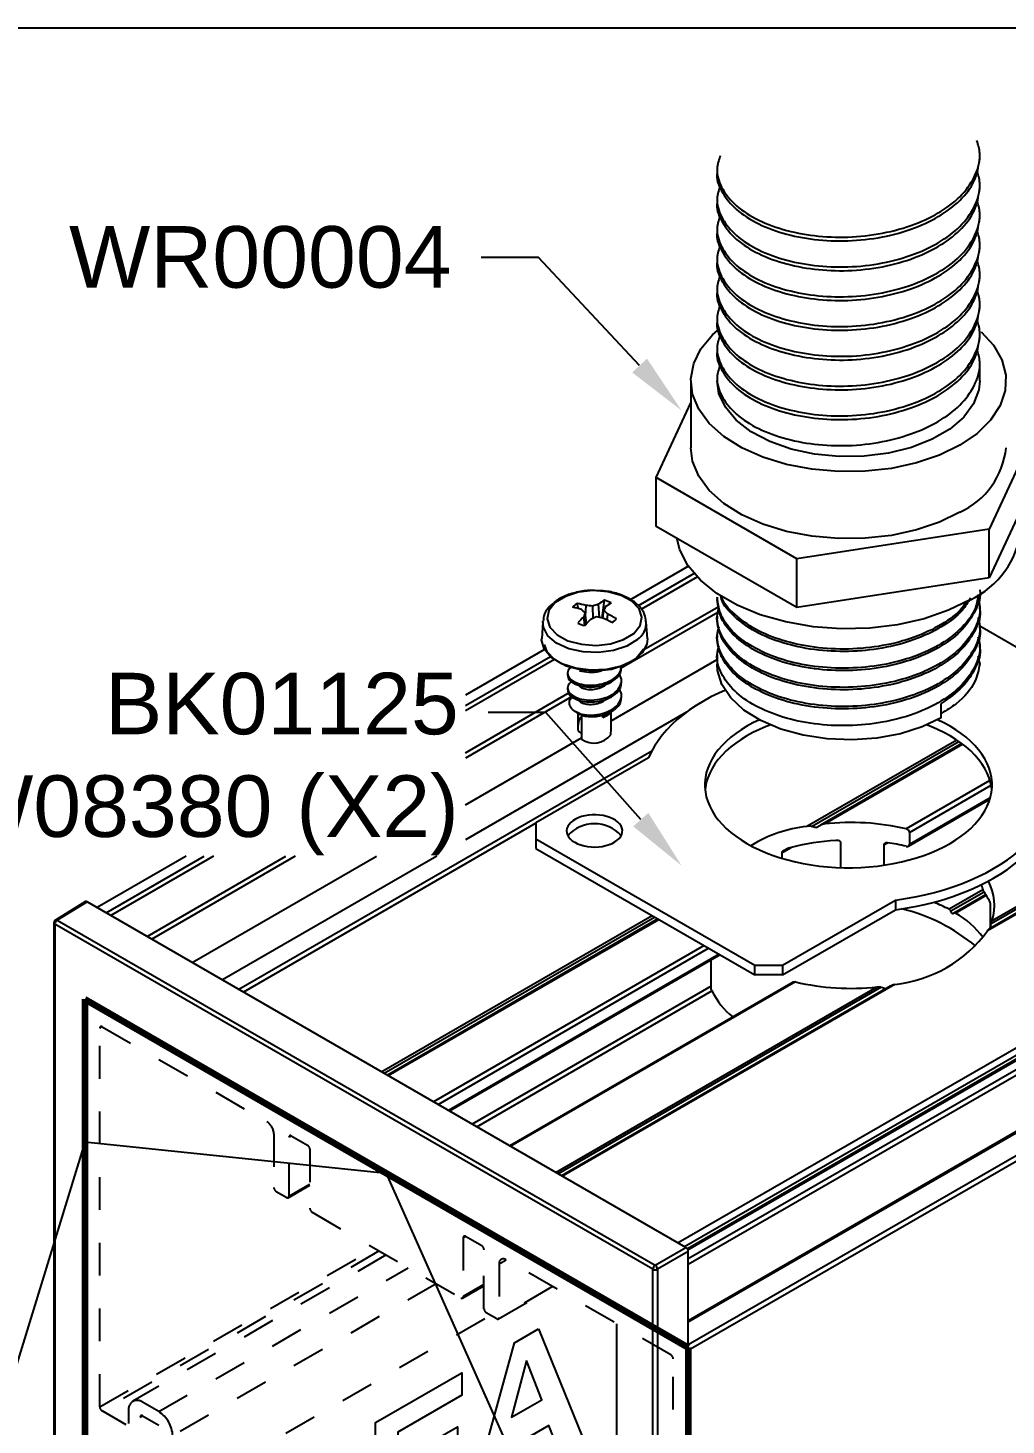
# Model space of a CAD drawing. Extents: x 0 to 13.2, y -7.3 to 0.
# Drawn here: x 2.887 to 5.866, y -4.256 to 0 of the extents above; entities that cross this region are included whole.
import ezdxf
from ezdxf import colors
from ezdxf.entities.mleader import LeaderData, LeaderLine
from ezdxf.math import Vec2, Vec3

# ---------------------------------------------------------------- set-up
doc = ezdxf.new("R2010")
doc.units = 0
doc.header["$LTSCALE"] = 0.5
doc.header["$MEASUREMENT"] = 0
doc.linetypes.add('HIDDEN', pattern=[0.375, 0.25, -0.125])
doc.linetypes.add('HIDDEN2', pattern=[0.1875, 0.125, -0.0625])
for name, color, linetype in [('End Cap', 92, 'CONTINUOUS'), ('FAB DWG', 221, 'CONTINUOUS'), ('Hardware', 242, 'CONTINUOUS'), ('Housing', 150, 'CONTINUOUS')]:
    doc.layers.add(name, color=color, linetype=linetype)
doc.layers.add('Text-Unprinted', color=131, linetype='CONTINUOUS', plot=False)
doc.styles.add('LSAD_Standard', font='arial.ttf')

msp = doc.modelspace()

# ---------------------------------------------------------------- linework, layer by layer
at = {"layer": 'End Cap', "transparency": 16777216}
for p, q in [((3.0619, -2.6616), (2.971, -2.7179)), ((3.067, -2.6621), (2.9761, -2.7183)), ((4.8913, -3.7153), (3.067, -2.6621)), ((2.9761, -2.7183), (4.7972, -3.7696)), ((2.9662, -2.7264), (2.9662, -5.8791)), ((4.7903, -3.7818), (2.9692, -2.7304)), ((2.9692, -2.7304), (2.9692, -5.8832)), ((4.7972, -3.7696), (4.8913, -3.7153)), ((4.8984, -3.7275), (4.8043, -3.7818)), ((4.8984, -6.8849), (4.8984, -3.7275)), ((4.7903, -6.9345), (4.7903, -3.7818)), ((4.8043, -3.7818), (4.8043, -6.9345))]:
    msp.add_line(p, q, dxfattribs=at)
at = {"layer": 'End Cap', "color": 1, "lineweight": 90, "transparency": 16777216}
for p, q in [((3.0599, -2.959), (3.0599, -5.7591)), ((3.0599, -2.959), (4.8984, -4.0204)), ((4.8984, -4.0204), (4.8984, -6.8204))]:
    msp.add_line(p, q, dxfattribs=at)
at = {"layer": 'End Cap', "transparency": 16777216}
for centre, radius, start, end in [((2.9762, -2.7264), 0.01, 121.7291, 180), ((2.9845, -2.7312), 0.0154, 123.2297, 177.3477), ((2.9732, -2.7222), 0.00487, 53.4892, 117.3259), ((2.971, -2.726), 0.0048, 184.1293, 247.1908), ((4.8057, -3.7825), 0.0154, 123.2297, 177.3477), ((4.7973, -3.7681), 0.0154, 242.6565, 296.7662), ((4.7885, -3.7828), 0.0159, 3.5222, 56.4778)]:
    msp.add_arc(centre, radius, start, end, dxfattribs=at)
for centre, ratio, start_param, end_param in [((3.067, -2.6703), 0.577206, 5.498021, 6.300635), ((4.8913, -3.7234), 0.577557, 3.927224, 5.497716)]:
    msp.add_ellipse(centre, major_axis=(-0.005, 0.00866), ratio=ratio, start_param=start_param, end_param=end_param, dxfattribs=at)
at = {"layer": 'Hardware', "linetype": 'Continuous', "transparency": 16777216}
for p, q in [((4.9861, -0.61), (4.9861, -0.6214)), ((5.7861, -0.6667), (5.7861, -0.6554)), ((4.9861, -0.7007), (4.9861, -0.7121)), ((5.7861, -0.7574), (5.7861, -0.7461)), ((4.9861, -0.7915), (4.9861, -0.8028)), ((5.7861, -0.8482), (5.7861, -0.8368)), ((4.9861, -0.8822), (4.9861, -0.8935)), ((5.7861, -0.9389), (5.7861, -0.9276)), ((4.9861, -0.9729), (4.9861, -0.9843)), ((5.7861, -1.0751), (5.7861, -1.0183)), ((4.9861, -1.0636), (4.9861, -1.0751)), ((4.9061, -1.0751), (4.9061, -1.2793)), ((4.8005, -1.3698), (4.9061, -1.1424)), ((5.9717, -1.1887), (5.8148, -1.5267)), ((5.9717, -1.3373), (5.8148, -1.6753)), ((5.2292, -1.6173), (4.8005, -1.3698)), ((4.8005, -1.5184), (4.8005, -1.3698)), ((5.2292, -1.7659), (4.8005, -1.5184)), ((5.8148, -1.5267), (5.2292, -1.6173)), ((5.8148, -1.6753), (5.8148, -1.5267)), ((5.2292, -1.7659), (5.2292, -1.6173)), ((5.8148, -1.6753), (5.2292, -1.7659)), ((4.6362, -1.7974), (4.6431, -1.7437)), ((4.9861, -1.7341), (4.9861, -1.7414)), ((4.5642, -1.7697), (4.5597, -1.753)), ((4.5885, -1.8143), (4.5839, -1.7811)), ((4.5854, -1.7919), (4.587, -1.7598)), ((4.6081, -1.7987), (4.6072, -1.7613)), ((4.628, -1.796), (4.6245, -1.7556)), ((4.6384, -1.7977), (4.6415, -1.7747)), ((4.6511, -1.8039), (4.6528, -1.7856)), ((5.7861, -1.7705), (5.7861, -1.7632)), ((4.4552, -1.8088), (4.4518, -1.8607)), ((4.583, -1.8201), (4.5799, -1.7936)), ((4.7736, -1.8607), (4.7703, -1.8088)), ((4.9861, -1.7924), (4.9861, -1.7997)), ((5.7861, -1.8289), (5.7861, -1.8216)), ((4.9861, -1.8507), (4.9861, -1.858)), ((4.9861, -1.9091), (4.9861, -1.9382)), ((5.7805, -1.9128), (5.7861, -1.9377)), ((5.7861, -1.8872), (5.7861, -1.8799)), ((4.5307, -1.9659), (4.5307, -1.9716)), ((4.5667, -2.0037), (4.5667, -1.9981)), ((4.6947, -1.9943), (4.6947, -1.9886)), ((4.5307, -2.0113), (4.5307, -2.0169)), ((4.6947, -2.0396), (4.6947, -2.034)), ((4.5559, -2.0837), (4.5695, -2.0915)), ((4.5667, -2.0491), (4.5667, -2.0434)), ((4.6634, -2.1302), (4.6634, -2.0844)), ((5.6689, -2.1015), (5.6689, -2.0577)), ((4.5621, -2.0872), (4.5621, -2.1302)), ((4.5731, -2.098), (4.5731, -2.1665)), ((4.6382, -2.0976), (4.6509, -2.089)), ((4.6489, -2.0955), (4.6382, -2.1004)), ((4.6382, -2.1004), (4.6485, -2.0958)), ((4.6382, -2.1004), (4.6382, -2.0976)), ((4.6485, -2.0958), (4.6511, -2.0943)), ((4.5629, -2.1429), (4.5731, -2.1496))]:
    msp.add_line(p, q, dxfattribs=at)
at = {"layer": 'Hardware', "transparency": 16777216}
for p, q in [((6.338, -2.1411), (5.7861, -1.8225)), ((4.7776, -2.2235), (4.4342, -2.4218)), ((4.4342, -2.4218), (4.4342, -2.4708)), ((4.4342, -2.4708), (5.1006, -2.8555)), ((4.4342, -2.4708), (4.4342, -2.5001)), ((4.4342, -2.5001), (5.1006, -2.8848)), ((5.1855, -2.8555), (5.5289, -2.6572)), ((5.5289, -2.6572), (5.5289, -2.6865)), ((5.1855, -2.8848), (5.5289, -2.6865)), ((5.1006, -2.8555), (5.1855, -2.8555)), ((5.1006, -2.8848), (5.1006, -2.8555)), ((5.1855, -2.8848), (5.1006, -2.8848)), ((5.1855, -2.8555), (5.1855, -2.8848)), ((4.6808, -4.4348), (4.6808, -3.9478))]:
    msp.add_line(p, q, dxfattribs=at)
at = {"layer": 'Hardware', "linetype": 'Continuous', "transparency": 16777216, "flags": 128}
for points in [[(5.7255, -1.2711), (5.6633, -1.3013), (5.5931, -1.3251), (5.5169, -1.3417), (5.437, -1.3507), (5.3556, -1.3517), (5.275, -1.3447), (5.1977, -1.33), (5.1258, -1.3079), (5.0614, -1.2792), (5.0063, -1.2446), (4.9622, -1.2051), (4.9302, -1.1619), (4.9114, -1.1161), (4.9062, -1.0692), (4.9148, -1.0225), (4.937, -0.9773), (4.9721, -0.9349), (4.9879, -0.9204)], [(5.7901, -0.9255), (5.8276, -0.9664), (5.8531, -1.011), (5.8651, -1.0575), (5.8634, -1.1045), (5.8479, -1.1506), (5.8192, -1.1946), (5.778, -1.2351), (5.7255, -1.2711)], [(5.7861, -1.0751), (5.7833, -1.1025), (5.7671, -1.1454), (5.7372, -1.1858), (5.6946, -1.2221), (5.6408, -1.2532), (5.5778, -1.2778), (5.5079, -1.2951), (5.4336, -1.3044), (5.3576, -1.3054), (5.2826, -1.2982), (5.2113, -1.2828), (5.1464, -1.26), (5.0901, -1.2304), (5.0446, -1.1953), (5.0113, -1.1558), (4.9916, -1.1134), (4.9861, -1.0751)], [(5.7255, -1.4752), (5.6633, -1.5055), (5.5931, -1.5293), (5.5169, -1.5459), (5.437, -1.5548), (5.3556, -1.5558), (5.275, -1.5488), (5.1977, -1.5341), (5.1258, -1.5121), (5.0614, -1.4833), (5.0063, -1.4487), (4.9622, -1.4092), (4.9302, -1.366), (4.9114, -1.3203), (4.9061, -1.2793)], [(5.7573, -1.7418), (5.6912, -1.7741), (5.6167, -1.7998), (5.5359, -1.818), (5.451, -1.8282), (5.3644, -1.8303), (5.2784, -1.8241), (5.1953, -1.8098), (5.1174, -1.7878), (5.0468, -1.7588), (4.9855, -1.7234), (4.9351, -1.6826), (4.897, -1.6377), (4.8723, -1.5897), (4.8632, -1.5546)], [(4.4931, -1.7509), (4.4739, -1.7745), (4.4683, -1.8004), (4.4768, -1.826), (4.4987, -1.8488), (4.5316, -1.8667), (4.5726, -1.8778), (4.6174, -1.881), (4.6618, -1.8761), (4.7014, -1.8635), (4.7323, -1.8445), (4.7515, -1.8208), (4.7571, -1.7949), (4.7486, -1.7693), (4.7267, -1.7465), (4.6938, -1.7286), (4.6529, -1.7176), (4.608, -1.7143), (4.5636, -1.7192), (4.524, -1.7318), (4.4931, -1.7509)], [(4.7432, -1.8632), (4.7113, -1.8832), (4.6707, -1.8968), (4.6249, -1.9029), (4.578, -1.901), (4.5342, -1.8911), (4.4974, -1.8742), (4.4708, -1.8519), (4.4569, -1.826), (4.4552, -1.8077)], [(4.7736, -1.8607), (4.772, -1.8777), (4.7579, -1.9042), (4.731, -1.9272), (4.6936, -1.9445), (4.6489, -1.9547), (4.6011, -1.9568), (4.5543, -1.9507), (4.5127, -1.9369), (4.4799, -1.9167), (4.459, -1.8917), (4.4517, -1.8644), (4.4518, -1.8607)], [(4.7614, -1.8919), (4.7597, -1.8955), (4.7393, -1.9206), (4.7066, -1.9407), (4.6647, -1.9541), (4.6177, -1.9593), (4.5702, -1.9558), (4.5268, -1.9441), (4.4919, -1.9252), (4.4688, -1.901), (4.4602, -1.8779)], [(5.6689, -2.1015), (5.6106, -2.1293), (5.5442, -2.1503), (5.4722, -2.1637), (5.397, -2.169), (5.3215, -2.1661), (5.2483, -2.155), (5.18, -2.1361), (5.1192, -2.1102), (5.0678, -2.0781), (5.0279, -2.0409), (5.0008, -2.0001), (4.9875, -1.9571), (4.9861, -1.9382)]]:
    msp.add_lwpolyline(points, dxfattribs=at)
at = {"layer": 'Hardware', "transparency": 16777216, "flags": 128}
for points in [[(5.012, -2.017), (4.9909, -2.0264), (4.967, -2.0383), (4.9442, -2.0508), (4.9224, -2.064), (4.9019, -2.0778), (4.8826, -2.0922), (4.8646, -2.1071), (4.8479, -2.1225), (4.8325, -2.1384), (4.8186, -2.1548), (4.8061, -2.1715), (4.7951, -2.1885), (4.7856, -2.2059), (4.7776, -2.2235)], [(5.1151, -2.1077), (5.1148, -2.1078), (5.0953, -2.1173), (5.0767, -2.1274), (5.0593, -2.138), (5.0429, -2.1493), (5.0277, -2.1611), (5.0137, -2.1734), (5.001, -2.1861), (4.9896, -2.1992), (4.9795, -2.2127), (4.9708, -2.2265), (4.9635, -2.2406), (4.9576, -2.2549), (4.9532, -2.2693), (4.9503, -2.2839), (4.9488, -2.2986), (4.9488, -2.3133), (4.9503, -2.328), (4.9532, -2.3425), (4.9576, -2.357), (4.9635, -2.3713), (4.9708, -2.3854), (4.9795, -2.3992), (4.9896, -2.4127), (5.001, -2.4258), (5.0137, -2.4385), (5.0277, -2.4508), (5.0429, -2.4626), (5.0593, -2.4738), (5.0767, -2.4845)], [(5.1493, -2.123), (5.1352, -2.1284), (5.1148, -2.1371), (5.0953, -2.1466), (5.0767, -2.1567), (5.0593, -2.1674), (5.0429, -2.1786), (5.0277, -2.1904), (5.0137, -2.2027), (5.001, -2.2154), (4.9896, -2.2285), (4.9795, -2.242), (4.9708, -2.2558), (4.9635, -2.2699), (4.9576, -2.2842), (4.9532, -2.2987), (4.9503, -2.3132), (4.9493, -2.3206)], [(5.0767, -2.4845), (5.0953, -2.4946), (5.1148, -2.5041), (5.1352, -2.5128), (5.1564, -2.5209), (5.1785, -2.5283), (5.2012, -2.5348), (5.2246, -2.5407), (5.2485, -2.5457), (5.2729, -2.5499), (5.2976, -2.5533), (5.3227, -2.5558), (5.348, -2.5575), (5.3734, -2.5584), (5.3988, -2.5584), (5.4242, -2.5575), (5.4495, -2.5558), (5.4746, -2.5533), (5.4993, -2.5499), (5.5237, -2.5457), (5.5476, -2.5407), (5.571, -2.5348), (5.5937, -2.5283), (5.6158, -2.5209), (5.637, -2.5128), (5.6575, -2.5041), (5.677, -2.4946), (5.6955, -2.4845), (5.7129, -2.4738), (5.7293, -2.4626), (5.7445, -2.4508), (5.7585, -2.4385), (5.7712, -2.4258), (5.7826, -2.4127), (5.7927, -2.3992), (5.8014, -2.3854), (5.8087, -2.3713), (5.8146, -2.357), (5.819, -2.3425), (5.8219, -2.328), (5.8234, -2.3133), (5.8234, -2.2986), (5.8219, -2.2839), (5.819, -2.2693), (5.8146, -2.2549), (5.8087, -2.2406), (5.8014, -2.2265), (5.7927, -2.2127), (5.7826, -2.1992), (5.7712, -2.1861), (5.7585, -2.1734), (5.7445, -2.1611), (5.7293, -2.1493), (5.7129, -2.138), (5.6955, -2.1274), (5.677, -2.1173), (5.6575, -2.1078), (5.6565, -2.1074)], [(5.8229, -2.3206), (5.8219, -2.3132), (5.819, -2.2987), (5.8146, -2.2842), (5.8087, -2.2699), (5.8014, -2.2558), (5.7927, -2.242), (5.7826, -2.2285), (5.7712, -2.2154), (5.7585, -2.2027), (5.7445, -2.1904), (5.7293, -2.1786), (5.7129, -2.1674), (5.6955, -2.1567), (5.677, -2.1466), (5.6575, -2.1371), (5.637, -2.1284), (5.6234, -2.1232)], [(4.5526, -2.481), (4.5612, -2.4853), (4.5706, -2.4889), (4.5808, -2.4918), (4.5916, -2.4938), (4.6028, -2.495), (4.6141, -2.4953), (4.6254, -2.4948), (4.6365, -2.4934), (4.6472, -2.4911), (4.6572, -2.4881), (4.6665, -2.4843), (4.6748, -2.4798), (4.682, -2.4747), (4.6879, -2.4691), (4.6925, -2.4631), (4.6957, -2.4568), (4.6974, -2.4504), (4.6976, -2.4438), (4.6963, -2.4373), (4.6935, -2.4309), (4.6892, -2.4249), (4.6836, -2.4192), (4.6767, -2.414), (4.6687, -2.4093), (4.6596, -2.4054), (4.6498, -2.4021), (4.6392, -2.3996), (4.6282, -2.398), (4.617, -2.3973), (4.6056, -2.3974), (4.5944, -2.3983), (4.5835, -2.4002), (4.5731, -2.4028), (4.5634, -2.4063), (4.5546, -2.4104), (4.5469, -2.4152), (4.5403, -2.4206), (4.535, -2.4264), (4.5311, -2.4325), (4.5287, -2.4389), (4.5277, -2.4454), (4.5283, -2.452), (4.5304, -2.4584), (4.5339, -2.4647), (4.5389, -2.4706), (4.5451, -2.476), (4.5526, -2.481)], [(5.5289, -2.6572), (5.5594, -2.6526), (5.5895, -2.6471), (5.619, -2.6408), (5.648, -2.6336), (5.6763, -2.6255), (5.7038, -2.6167), (5.7305, -2.607), (5.7564, -2.5966), (5.7813, -2.5855), (5.8052, -2.5736), (5.828, -2.5611), (5.8498, -2.5479), (5.8703, -2.5341), (5.8896, -2.5197), (5.9076, -2.5048), (5.9243, -2.4893), (5.9397, -2.4734), (5.9536, -2.4571), (5.9661, -2.4404), (5.9771, -2.4234), (5.9866, -2.406), (5.9946, -2.3884)], [(5.5289, -2.6865), (5.5594, -2.6819), (5.5895, -2.6764), (5.619, -2.6701), (5.648, -2.6629), (5.6763, -2.6548), (5.7038, -2.646), (5.7305, -2.6363), (5.7564, -2.6259), (5.7813, -2.6148), (5.8052, -2.6029), (5.828, -2.5904), (5.8498, -2.5772), (5.8703, -2.5634), (5.8896, -2.549), (5.9076, -2.5341), (5.9243, -2.5187), (5.9397, -2.5028), (5.9536, -2.4864), (5.9661, -2.4697), (5.9771, -2.4527), (5.9866, -2.4353), (5.9946, -2.4177)]]:
    msp.add_lwpolyline(points, dxfattribs=at)
at = {"layer": 'Hardware', "transparency": 16777216}
for points in [[(4.442, -3.9637), (4.5758, -4.2935), (4.5037, -4.3351), (4.4739, -4.2581), (4.3382, -4.3364), (4.3084, -4.4478), (4.2359, -4.4897), (4.3691, -4.0057)], [(4.4059, -4.0594), (4.3595, -4.2327), (4.4523, -4.1791)], [(4.2132, -4.4347), (4.2132, -4.5028), (3.9458, -4.6572), (3.9458, -4.2489), (4.2087, -4.0971), (4.2087, -4.1652), (4.0138, -4.2777), (4.0138, -4.3667), (4.1951, -4.262), (4.1951, -4.3301), (4.0138, -4.4347), (4.0138, -4.5499)]]:
    msp.add_lwpolyline(points, close=True, dxfattribs=at)
at = {"layer": 'Hardware', "linetype": 'Continuous', "transparency": 16777216}
for centre, radius, start, end in [((5.6252, -1.2548), 0.2422, 294.4756, 354.2042), ((5.6466, -1.5), 0.266, 294.6119, 354.068), ((4.7691, -1.9618), 0.2518, 120.0152, 125.057), ((4.6212, -1.8298), 0.0889, 61.5677, 75.6813), ((4.5853, -1.7969), 0.0509, 120.1614, 140.6643), ((4.4505, -2.1691), 0.4155, 72.8977, 76.7189), ((4.4855, -2.1069), 0.3616, 73.7075, 78.1583), ((4.338, -2.0726), 0.3814, 49.8473, 52.0251), ((5.0502, -1.939), 0.4923, 161.2957, 162.8278), ((4.5623, -2.2309), 0.4718, 84.546, 87.0095), ((4.7382, -2.1331), 0.3942, 106.7726, 109.4165), ((5.3205, -2.0227), 0.7229, 159.0165, 159.9332), ((4.3951, -2.042), 0.3636, 44.8725, 47.3341), ((4.828, -2.0125), 0.3083, 122.241, 126.2718), ((4.4517, -2.1936), 0.4549, 59.9475, 63.7668), ((4.8792, -2.0903), 0.4215, 135.2523, 138.8285), ((4.6042, -1.7347), 0.0889, 241.5677, 255.6813), ((4.9972, -2.2109), 0.5695, 134.0885, 136.7658), ((4.8125, -2.2758), 0.519, 111.9767, 114.0506), ((4.5404, -2.3543), 0.5652, 80.0056, 82.0817), ((4.3989, -2.3019), 0.5582, 61.4535, 64.5917), ((4.6402, -1.7676), 0.0509, 300.1614, 320.6643), ((4.7062, -1.8109), 0.0641, 305.2575, 1.9159), ((4.6126, -1.9641), 0.1328, 250.2341, 276.6872), ((4.6252, -2.0019), 0.0966, 277.6897, 284.2033), ((4.6112, -2.1141), 0.0647, 234.0293, 322.4586)]:
    msp.add_arc(centre, radius, start, end, dxfattribs=at)
at = {"layer": 'Hardware', "transparency": 16777216}
msp.add_arc((4.6127, -2.5322), 0.108, 41.3174, 138.6826, dxfattribs=at)
at = {"layer": 'Hardware', "linetype": 'Continuous', "transparency": 16777216}
for major_axis, ratio, start_param, end_param in [((-0.0354, 0.0761), 0.475526, 0.121253, 0.978109), ((0.0183, 0.1311), 0.360292, 4.899442, 5.081972)]:
    msp.add_ellipse((4.6127, -2.1714), major_axis=major_axis, ratio=ratio, start_param=start_param, end_param=end_param, dxfattribs=at)
for points, knots in [([(4.9958, -0.3892), (4.9914, -0.4026), (4.9809, -0.4342), (4.996, -0.4854), (5.0352, -0.5378), (5.0999, -0.5826), (5.1843, -0.6158), (5.2814, -0.6353), (5.3855, -0.6398), (5.4909, -0.6279), (5.589, -0.6003), (5.672, -0.5598), (5.7364, -0.5082), (5.7764, -0.4476), (5.7913, -0.3905), (5.7813, -0.3561), (5.7776, -0.3432)], [0, 0, 0, 0, 0.054093, 0.127778, 0.201463, 0.277758, 0.354053, 0.427738, 0.501423, 0.577718, 0.654013, 0.727698, 0.801383, 0.877678, 0.953973, 1, 1, 1, 1]), ([(4.9863, -0.4399), (4.9863, -0.4402), (4.9817, -0.4589), (4.9975, -0.4968), (5.0348, -0.5491), (5.1001, -0.5939), (5.1843, -0.6271), (5.2814, -0.6466), (5.3855, -0.6511), (5.4909, -0.6393), (5.5889, -0.6117), (5.6722, -0.5711), (5.7358, -0.5196), (5.7782, -0.4593), (5.7833, -0.416), (5.7859, -0.3945)], [0, 0, 0, 0, 0.001444, 0.083328, 0.165211, 0.249994, 0.334778, 0.416661, 0.498544, 0.583328, 0.668111, 0.749994, 0.831877, 0.916661, 1, 1, 1, 1]), ([(4.9958, -0.48), (4.9914, -0.4934), (4.9809, -0.525), (4.996, -0.5761), (5.0352, -0.6285), (5.0999, -0.6733), (5.1843, -0.7065), (5.2814, -0.726), (5.3855, -0.7305), (5.4909, -0.7187), (5.589, -0.691), (5.672, -0.6505), (5.7364, -0.5989), (5.7764, -0.5384), (5.7913, -0.4812), (5.7813, -0.4468), (5.7776, -0.4339)], [0, 0, 0, 0, 0.054093, 0.127778, 0.201463, 0.277758, 0.354053, 0.427738, 0.501423, 0.577718, 0.654013, 0.727698, 0.801383, 0.877678, 0.953973, 1, 1, 1, 1]), ([(4.9863, -0.5306), (4.9863, -0.531), (4.9817, -0.5496), (4.9975, -0.5875), (5.0348, -0.6399), (5.1001, -0.6846), (5.1843, -0.7179), (5.2814, -0.7374), (5.3855, -0.7419), (5.4909, -0.73), (5.5889, -0.7024), (5.6722, -0.6618), (5.7358, -0.6103), (5.7782, -0.55), (5.7833, -0.5067), (5.7859, -0.4852)], [0, 0, 0, 0, 0.001444, 0.083328, 0.165211, 0.249994, 0.334778, 0.416661, 0.498544, 0.583328, 0.668111, 0.749994, 0.831877, 0.916661, 1, 1, 1, 1]), ([(4.9958, -0.5707), (4.9914, -0.5841), (4.9809, -0.6157), (4.996, -0.6668), (5.0352, -0.7193), (5.0999, -0.764), (5.1843, -0.7973), (5.2814, -0.8168), (5.3855, -0.8213), (5.4909, -0.8094), (5.589, -0.7818), (5.672, -0.7412), (5.7364, -0.6896), (5.7764, -0.6291), (5.7913, -0.5719), (5.7813, -0.5375), (5.7776, -0.5246)], [0, 0, 0, 0, 0.054093, 0.127778, 0.201463, 0.277758, 0.354053, 0.427738, 0.501423, 0.577718, 0.654013, 0.727698, 0.801383, 0.877678, 0.953973, 1, 1, 1, 1]), ([(4.9863, -0.6214), (4.9863, -0.6217), (4.9817, -0.6403), (4.9975, -0.6783), (5.0348, -0.7306), (5.1001, -0.7754), (5.1843, -0.8086), (5.2814, -0.8281), (5.3855, -0.8326), (5.4909, -0.8207), (5.5889, -0.7931), (5.6722, -0.7526), (5.7358, -0.701), (5.7782, -0.6407), (5.7833, -0.5974), (5.7859, -0.576)], [0, 0, 0, 0, 0.001444, 0.083328, 0.165211, 0.249994, 0.334778, 0.416661, 0.498544, 0.583328, 0.668111, 0.749994, 0.831877, 0.916661, 1, 1, 1, 1]), ([(4.9958, -0.6614), (4.9914, -0.6748), (4.9809, -0.7064), (4.996, -0.7576), (5.0352, -0.81), (5.0999, -0.8548), (5.1843, -0.888), (5.2814, -0.9075), (5.3855, -0.912), (5.4909, -0.9001), (5.589, -0.8725), (5.672, -0.8319), (5.7364, -0.7804), (5.7764, -0.7198), (5.7913, -0.6626), (5.7813, -0.6283), (5.7776, -0.6153)], [0, 0, 0, 0, 0.0540927, 0.1277778, 0.2014629, 0.2777579, 0.354053, 0.427738, 0.5014231, 0.5777182, 0.6540132, 0.7276983, 0.8013834, 0.8776784, 0.9539735, 1, 1, 1, 1]), ([(4.9863, -0.7121), (4.9863, -0.7124), (4.9817, -0.731), (4.9975, -0.769), (5.0348, -0.8213), (5.1001, -0.8661), (5.1843, -0.8993), (5.2814, -0.9188), (5.3855, -0.9233), (5.4909, -0.9114), (5.5889, -0.8838), (5.6722, -0.8433), (5.7358, -0.7917), (5.7782, -0.7314), (5.7833, -0.6882), (5.7859, -0.6667)], [0, 0, 0, 0, 0.001444, 0.083328, 0.165211, 0.249994, 0.334778, 0.416661, 0.498544, 0.583328, 0.668111, 0.749994, 0.831877, 0.916661, 1, 1, 1, 1]), ([(4.9958, -0.7522), (4.9914, -0.7655), (4.9809, -0.7971), (4.996, -0.8483), (5.0352, -0.9007), (5.0999, -0.9455), (5.1843, -0.9787), (5.2814, -0.9982), (5.3855, -1.0027), (5.4909, -0.9908), (5.589, -0.9632), (5.672, -0.9227), (5.7364, -0.8711), (5.7764, -0.8106), (5.7913, -0.7534), (5.7813, -0.719), (5.7776, -0.7061)], [0, 0, 0, 0, 0.054093, 0.127778, 0.201463, 0.277758, 0.354053, 0.427738, 0.501423, 0.577718, 0.654013, 0.727698, 0.801383, 0.877678, 0.953973, 1, 1, 1, 1]), ([(4.9863, -0.8028), (4.9863, -0.8031), (4.9817, -0.8218), (4.9975, -0.8597), (5.0348, -0.912), (5.1001, -0.9568), (5.1843, -0.99), (5.2814, -1.0096), (5.3855, -1.014), (5.4909, -1.0022), (5.5889, -0.9746), (5.6722, -0.934), (5.7358, -0.8825), (5.7782, -0.8222), (5.7833, -0.7789), (5.7859, -0.7574)], [0, 0, 0, 0, 0.001444, 0.083328, 0.165211, 0.249994, 0.334778, 0.416661, 0.498544, 0.583328, 0.668111, 0.749994, 0.831877, 0.916661, 1, 1, 1, 1]), ([(4.9958, -0.8429), (4.9914, -0.8563), (4.9809, -0.8879), (4.996, -0.939), (5.0352, -0.9914), (5.0999, -1.0362), (5.1843, -1.0694), (5.2814, -1.0889), (5.3855, -1.0934), (5.4909, -1.0816), (5.589, -1.0539), (5.672, -1.0134), (5.7364, -0.9618), (5.7764, -0.9013), (5.7913, -0.8441), (5.7813, -0.8097), (5.7776, -0.7968)], [0, 0, 0, 0, 0.0540927, 0.1277778, 0.2014629, 0.2777579, 0.354053, 0.427738, 0.5014231, 0.5777182, 0.6540132, 0.7276983, 0.8013834, 0.8776784, 0.9539735, 1, 1, 1, 1]), ([(4.9863, -0.8935), (4.9863, -0.8939), (4.9817, -0.9125), (4.9975, -0.9504), (5.0348, -1.0028), (5.1001, -1.0476), (5.1843, -1.0808), (5.2814, -1.1003), (5.3855, -1.1048), (5.4909, -1.0929), (5.5889, -1.0653), (5.6722, -1.0247), (5.7358, -0.9732), (5.7782, -0.9129), (5.7833, -0.8696), (5.7859, -0.8481)], [0, 0, 0, 0, 0.001444, 0.083328, 0.165211, 0.249994, 0.334778, 0.416661, 0.498544, 0.583328, 0.668111, 0.749994, 0.831877, 0.916661, 1, 1, 1, 1]), ([(4.9958, -0.9336), (4.9914, -0.947), (4.9809, -0.9786), (4.996, -1.0298), (5.0352, -1.0822), (5.0999, -1.1269), (5.1843, -1.1602), (5.2814, -1.1797), (5.3855, -1.1842), (5.4909, -1.1723), (5.589, -1.1447), (5.672, -1.1041), (5.7364, -1.0526), (5.7764, -0.992), (5.7913, -0.9348), (5.7813, -0.9005), (5.7776, -0.8875)], [0, 0, 0, 0, 0.054093, 0.127778, 0.201463, 0.277758, 0.354053, 0.427738, 0.501423, 0.577718, 0.654013, 0.727698, 0.801383, 0.877678, 0.953973, 1, 1, 1, 1]), ([(4.9863, -0.9843), (4.9863, -0.9846), (4.9817, -1.0032), (4.9975, -1.0412), (5.0348, -1.0935), (5.1001, -1.1383), (5.1843, -1.1715), (5.2814, -1.191), (5.3855, -1.1955), (5.4909, -1.1836), (5.5889, -1.156), (5.6722, -1.1155), (5.7358, -1.0639), (5.7782, -1.0036), (5.7833, -0.9603), (5.7859, -0.9389)], [0, 0, 0, 0, 0.001444, 0.083328, 0.165211, 0.249994, 0.334778, 0.416661, 0.498544, 0.583328, 0.668111, 0.749994, 0.831877, 0.916661, 1, 1, 1, 1]), ([(4.9954, -1.0259), (4.9912, -1.0388), (4.981, -1.0699), (4.9961, -1.1205), (5.0352, -1.1729), (5.0999, -1.2177), (5.1843, -1.2509), (5.2814, -1.2704), (5.3855, -1.2749), (5.4909, -1.263), (5.589, -1.2354), (5.672, -1.1948), (5.7364, -1.1433), (5.7764, -1.0827), (5.7913, -1.0255), (5.7813, -0.9912), (5.7776, -0.9782)], [0, 0, 0, 0, 0.052069, 0.125911, 0.199754, 0.276213, 0.352671, 0.426514, 0.500356, 0.576815, 0.653273, 0.727116, 0.800958, 0.877417, 0.953875, 1, 1, 1, 1]), ([(4.614, -1.7143), (4.6102, -1.714), (4.5916, -1.7129), (4.5583, -1.7184), (4.5193, -1.7307), (4.4971, -1.7438), (4.4879, -1.7515), (4.4874, -1.7519)], [0, 0, 0, 0, 0.078898, 0.383675, 0.690407, 0.982546, 1, 1, 1, 1]), ([(4.7691, -1.8088), (4.7684, -1.8015), (4.7667, -1.7847), (4.7502, -1.7614), (4.7243, -1.7402), (4.6889, -1.7243), (4.6508, -1.7148), (4.625, -1.7144), (4.614, -1.7143)], [0, 0, 0, 0, 0.131319, 0.302195, 0.480596, 0.668605, 0.85916, 1, 1, 1, 1]), ([(5.7805, -1.7379), (5.7829, -1.7464), (5.7909, -1.7755), (5.7758, -1.8262), (5.7368, -1.8848), (5.6721, -1.9357), (5.5884, -1.9752), (5.4909, -2.001), (5.386, -2.0113), (5.2815, -2.0059), (5.1838, -1.9849), (5.1001, -1.9503), (5.0355, -1.9043), (4.9962, -1.8504), (4.9813, -1.8029), (4.9896, -1.7752), (4.9922, -1.7667)], [0, 0, 0, 0, 0.031929, 0.109145, 0.187343, 0.265007, 0.342671, 0.420869, 0.498086, 0.576391, 0.653757, 0.731741, 0.809724, 0.88709, 0.965396, 1, 1, 1, 1]), ([(5.7861, -1.7122), (5.7861, -1.7123), (5.7906, -1.733), (5.7748, -1.7752), (5.7371, -1.8338), (5.672, -1.8846), (5.5884, -1.9242), (5.4909, -1.95), (5.386, -1.9603), (5.2815, -1.9549), (5.1838, -1.9339), (5.0999, -1.8992), (5.0361, -1.8533), (4.9941, -1.7994), (4.9888, -1.7608), (4.9862, -1.7414)], [0, 0, 0, 0, 0.000309, 0.083028, 0.1668, 0.249999, 0.333199, 0.416971, 0.49969, 0.583578, 0.666458, 0.749999, 0.833541, 0.916421, 1, 1, 1, 1]), ([(5.7815, -1.726), (5.7795, -1.7398), (5.7745, -1.7745), (5.7359, -1.8265), (5.6724, -1.8774), (5.5883, -1.9169), (5.4909, -1.9427), (5.386, -1.953), (5.2815, -1.9476), (5.1838, -1.9266), (5.0999, -1.8919), (5.0361, -1.846), (4.9941, -1.7921), (4.9888, -1.7535), (4.9862, -1.7341)], [0, 0, 0, 0, 0.05632, 0.142532, 0.228155, 0.313777, 0.399989, 0.485118, 0.571449, 0.656743, 0.742718, 0.828693, 0.913987, 1, 1, 1, 1]), ([(5.7576, -1.7376), (5.7501, -1.7501), (5.7306, -1.7823), (5.6715, -1.8262), (5.5885, -1.8659), (5.4908, -1.8916), (5.386, -1.902), (5.2815, -1.8965), (5.1839, -1.8755), (5.0996, -1.8409), (5.0373, -1.7948), (5.0028, -1.7565), (4.9982, -1.7343), (4.9976, -1.7311)], [0, 0, 0, 0, 0.064359, 0.166343, 0.268327, 0.371013, 0.472409, 0.575236, 0.676829, 0.779233, 0.881636, 0.983229, 1, 1, 1, 1]), ([(5.7467, -1.7462), (5.7423, -1.7532), (5.7255, -1.7799), (5.6711, -1.8188), (5.5886, -1.8587), (5.4908, -1.8844), (5.386, -1.8947), (5.2814, -1.8893), (5.184, -1.8682), (5.0995, -1.8337), (5.0378, -1.7875), (5.0041, -1.7518), (4.9996, -1.7324), (4.9995, -1.732)], [0, 0, 0, 0, 0.038149, 0.144651, 0.251154, 0.358389, 0.464277, 0.57166, 0.677754, 0.784695, 0.891636, 0.99773, 1, 1, 1, 1]), ([(4.4858, -1.7532), (4.4812, -1.7575), (4.4692, -1.769), (4.4577, -1.7876), (4.4569, -1.8023), (4.4566, -1.8075)], [0, 0, 0, 0, 0.281722, 0.741945, 1, 1, 1, 1]), ([(5.7861, -1.7705), (5.7861, -1.7706), (5.7906, -1.7913), (5.7748, -1.8335), (5.7371, -1.8921), (5.672, -1.943), (5.5884, -1.9825), (5.4909, -2.0083), (5.386, -2.0186), (5.2815, -2.0132), (5.1838, -1.9922), (5.0999, -1.9576), (5.0361, -1.9116), (4.9941, -1.8577), (4.9888, -1.8191), (4.9862, -1.7997)], [0, 0, 0, 0, 0.000309, 0.083028, 0.1668, 0.249999, 0.333199, 0.416971, 0.49969, 0.583578, 0.666458, 0.749999, 0.833541, 0.916421, 1, 1, 1, 1]), ([(5.7805, -1.7963), (5.7829, -1.8048), (5.7909, -1.8338), (5.7758, -1.8845), (5.7368, -1.9432), (5.6721, -1.994), (5.5884, -2.0336), (5.4909, -2.0593), (5.386, -2.0697), (5.2815, -2.0642), (5.1838, -2.0432), (5.1001, -2.0086), (5.0355, -1.9626), (4.9962, -1.9087), (4.9813, -1.8612), (4.9896, -1.8335), (4.9922, -1.825)], [0, 0, 0, 0, 0.031929, 0.109145, 0.187343, 0.265007, 0.342671, 0.420869, 0.498086, 0.576391, 0.653757, 0.731741, 0.809724, 0.88709, 0.965396, 1, 1, 1, 1]), ([(5.7861, -1.8289), (5.7861, -1.8289), (5.7906, -1.8496), (5.7748, -1.8918), (5.7371, -1.9505), (5.672, -2.0013), (5.5884, -2.0408), (5.4909, -2.0666), (5.386, -2.0769), (5.2815, -2.0715), (5.1838, -2.0505), (5.0999, -2.0159), (5.0361, -1.97), (4.9941, -1.916), (4.9888, -1.8774), (4.9862, -1.858)], [0, 0, 0, 0, 0.000309, 0.083028, 0.1668, 0.249999, 0.333199, 0.416971, 0.49969, 0.583578, 0.666458, 0.749999, 0.833541, 0.916421, 1, 1, 1, 1]), ([(5.7805, -1.8546), (5.7829, -1.8631), (5.7909, -1.8921), (5.7758, -1.9428), (5.7368, -2.0015), (5.6721, -2.0523), (5.5884, -2.0919), (5.4909, -2.1177), (5.386, -2.128), (5.2815, -2.1226), (5.1838, -2.1016), (5.1001, -2.0669), (5.0355, -2.021), (4.9962, -1.967), (4.9813, -1.9195), (4.9896, -1.8918), (4.9922, -1.8833)], [0, 0, 0, 0, 0.031929, 0.109145, 0.187343, 0.265007, 0.342671, 0.420869, 0.498086, 0.576391, 0.653757, 0.731741, 0.809724, 0.88709, 0.965396, 1, 1, 1, 1]), ([(5.7861, -1.8872), (5.7861, -1.8873), (5.7906, -1.9079), (5.7745, -1.95), (5.7379, -2.0093), (5.6919, -2.0416), (5.6689, -2.0577)], [0, 0, 0, 0, 0.001234, 0.332114, 0.667202, 1, 1, 1, 1]), ([(4.5427, -1.9461), (4.5386, -1.9499), (4.5296, -1.9582), (4.5304, -1.9739), (4.542, -1.9886), (4.5585, -1.9949), (4.5667, -1.9981)], [0, 0, 0, 0, 0.2186737, 0.4742786, 0.7406091, 1, 1, 1, 1]), ([(4.5667, -1.9981), (4.5762, -2), (4.5955, -2.004), (4.6286, -2.0007), (4.6591, -1.9911), (4.682, -1.9748), (4.6943, -1.9576), (4.6935, -1.9468), (4.6932, -1.9432)], [0, 0, 0, 0, 0.179906, 0.364625, 0.541905, 0.724991, 0.908077, 1, 1, 1, 1]), ([(4.5667, -2.0037), (4.5762, -2.0057), (4.5955, -2.0097), (4.6286, -2.0063), (4.6591, -1.9967), (4.682, -1.9804), (4.6943, -1.9632), (4.6935, -1.9525), (4.6932, -1.9489)], [0, 0, 0, 0, 0.179906, 0.364625, 0.541905, 0.724991, 0.908077, 1, 1, 1, 1]), ([(4.5667, -1.9583), (4.5761, -1.9602), (4.5952, -1.964), (4.6207, -1.9627), (4.6327, -1.9585), (4.6347, -1.9578)], [0, 0, 0, 0, 0.446905, 0.905766, 1, 1, 1, 1]), ([(5.7861, -1.9377), (5.7824, -1.9556), (5.7736, -1.9986), (5.7303, -2.0511), (5.6845, -2.0787), (5.6689, -2.0881)], [0, 0, 0, 0, 0.320038, 0.769102, 1, 1, 1, 1]), ([(4.5427, -1.9915), (4.5386, -1.9953), (4.5296, -2.0036), (4.5304, -2.0193), (4.542, -2.034), (4.5585, -2.0403), (4.5667, -2.0434)], [0, 0, 0, 0, 0.218674, 0.474279, 0.740609, 1, 1, 1, 1]), ([(4.5322, -1.9716), (4.5319, -1.9741), (4.531, -1.982), (4.5424, -1.9942), (4.5587, -2.0006), (4.5667, -2.0037)], [0, 0, 0, 0, 0.189689, 0.600193, 1, 1, 1, 1]), ([(4.563, -1.9965), (4.5628, -1.9979), (4.5622, -2.0023), (4.5695, -2.0087), (4.5835, -2.0143), (4.6023, -2.0162), (4.6223, -2.013), (4.6396, -2.0072), (4.6469, -2.0008), (4.6498, -1.9983)], [0, 0, 0, 0, 0.076616, 0.242672, 0.404241, 0.56581, 0.731866, 0.890992, 1, 1, 1, 1]), ([(4.5667, -2.0434), (4.5762, -2.0454), (4.5954, -2.0494), (4.6286, -2.0461), (4.6589, -2.0364), (4.6825, -2.0202), (4.6947, -1.9999), (4.6964, -1.9817), (4.6897, -1.972), (4.6874, -1.9688)], [0, 0, 0, 0, 0.153178, 0.310453, 0.461395, 0.617281, 0.773166, 0.924108, 1, 1, 1, 1]), ([(4.5667, -2.0491), (4.5762, -2.051), (4.5955, -2.055), (4.6286, -2.0517), (4.6591, -2.0421), (4.682, -2.0258), (4.6943, -2.0086), (4.6935, -1.9978), (4.6932, -1.9942)], [0, 0, 0, 0, 0.179906, 0.364625, 0.541905, 0.724991, 0.908077, 1, 1, 1, 1]), ([(4.5322, -2.0169), (4.5319, -2.0194), (4.531, -2.0273), (4.5424, -2.0396), (4.5587, -2.0459), (4.5667, -2.0491)], [0, 0, 0, 0, 0.189689, 0.600193, 1, 1, 1, 1]), ([(4.5677, -2.0891), (4.5611, -2.0861), (4.5479, -2.0801), (4.537, -2.0671), (4.5353, -2.0534), (4.5386, -2.0432), (4.5444, -2.0394), (4.5449, -2.039)], [0, 0, 0, 0, 0.244798, 0.489392, 0.733148, 0.977338, 1, 1, 1, 1]), ([(4.563, -2.0419), (4.5628, -2.0433), (4.5622, -2.0477), (4.5695, -2.0541), (4.5835, -2.0597), (4.6023, -2.0615), (4.6223, -2.0584), (4.6396, -2.0525), (4.6469, -2.0462), (4.6498, -2.0436)], [0, 0, 0, 0, 0.076616, 0.242672, 0.404241, 0.56581, 0.731866, 0.890992, 1, 1, 1, 1]), ([(4.5677, -2.0891), (4.5771, -2.091), (4.5961, -2.0947), (4.6288, -2.0914), (4.6589, -2.0818), (4.6825, -2.0655), (4.6947, -2.0452), (4.6964, -2.0271), (4.6897, -2.0174), (4.6874, -2.0141)], [0, 0, 0, 0, 0.151354, 0.306444, 0.458264, 0.615055, 0.771847, 0.923667, 1, 1, 1, 1]), ([(4.6281, -2.096), (4.6282, -2.096), (4.6386, -2.0939), (4.6591, -2.0874), (4.682, -2.0712), (4.6943, -2.054), (4.6935, -2.0432), (4.6932, -2.0396)], [0, 0, 0, 0, 0.0038567, 0.2817967, 0.5688395, 0.8558823, 1, 1, 1, 1]), ([(4.6662, -2.0805), (4.6649, -2.0824), (4.6613, -2.0883), (4.6539, -2.0926), (4.6489, -2.0955)], [0, 0, 0, 0, 0.327428, 1, 1, 1, 1]), ([(4.5697, -2.0912), (4.5705, -2.0918), (4.5741, -2.0944), (4.5881, -2.0977), (4.6074, -2.0987), (4.6217, -2.0969), (4.6281, -2.096)], [0, 0, 0, 0, 0.094761, 0.413126, 0.736208, 1, 1, 1, 1])]:
    msp.add_open_spline(points, degree=3, knots=knots, dxfattribs=at)
at = {"layer": 'Housing', "transparency": 16777216}
for p, q in [((4.8991, -1.6401), (4.7234, -1.7415)), ((4.7468, -1.7599), (4.9173, -1.6615)), ((4.9265, -1.6725), (4.7563, -1.7708)), ((4.9883, -1.7804), (4.6935, -1.9506)), ((4.7634, -1.8939), (4.9895, -1.7634)), ((7.4127, -1.8252), (5.8099, -2.7505)), ((5.8142, -2.7446), (7.411, -1.8228)), ((7.4051, -1.8147), (5.8209, -2.7292)), ((5.8234, -2.7196), (7.4009, -1.8089)), ((4.4603, -1.8934), (4.2193, -2.0325)), ((4.2193, -2.0644), (4.4784, -1.9149)), ((4.4908, -1.924), (4.2193, -2.0808)), ((4.6634, -2.1109), (4.9861, -1.9245)), ((4.2193, -2.208), (4.5329, -2.027)), ((4.5426, -2.0377), (4.2193, -2.2243)), ((4.893, -2.0844), (4.2193, -2.4733)), ((4.2193, -2.3672), (4.5731, -2.1629)), ((7.5875, -2.1316), (4.8678, -3.7017)), ((4.8868, -3.7127), (7.595, -2.1492)), ((7.5991, -2.1592), (4.8958, -3.7197)), ((4.8972, -3.7223), (7.6002, -2.1619)), ((5.7158, -2.1694), (5.2596, -2.4328)), ((3.5292, -2.9289), (4.7875, -2.2025)), ((7.6094, -2.1851), (4.8984, -3.7502)), ((4.8984, -3.7665), (7.6145, -2.1985)), ((5.2739, -2.4327), (5.7223, -2.1738)), ((5.7313, -2.1802), (5.3006, -2.4288)), ((5.3131, -2.425), (5.7338, -2.1821)), ((5.8172, -2.2928), (5.5619, -2.4402)), ((5.5718, -2.4508), (5.8207, -2.3071)), ((7.6611, -2.3438), (4.8984, -3.9387)), ((4.8984, -3.942), (7.6618, -2.3467)), ((5.5689, -2.4926), (5.8169, -2.3495)), ((5.8181, -2.3454), (5.5718, -2.4876)), ((4.4342, -2.4228), (3.5433, -2.9371)), ((7.6769, -2.4082), (4.8984, -4.0121)), ((4.8984, -4.0285), (7.68, -2.4227)), ((5.2875, -2.4363), (5.3006, -2.4288)), ((5.5718, -2.4508), (5.5718, -2.4876)), ((5.183, -2.513), (5.2114, -2.4966)), ((5.3631, -2.5581), (5.3631, -2.4825)), ((5.4939, -2.4887), (5.5052, -2.4821)), ((5.4939, -2.4887), (5.4939, -2.5506)), ((3.3689, -2.5235), (3.0978, -2.6799)), ((3.1255, -2.6959), (3.4242, -2.5235)), ((3.4525, -2.5235), (3.1397, -2.7041)), ((3.2499, -2.7677), (3.6729, -2.5235)), ((3.7012, -2.5235), (3.264, -2.7758)), ((3.3877, -2.8473), (3.9487, -2.5235)), ((4.1325, -2.5235), (3.4797, -2.9003)), ((5.183, -2.513), (5.183, -2.5296)), ((5.7953, -2.6256), (5.6925, -2.6849)), ((5.6977, -2.6901), (5.799, -2.6317)), ((5.7928, -2.6151), (5.7928, -2.6091)), ((5.7077, -2.6959), (5.8045, -2.64)), ((5.8061, -2.6425), (5.7125, -2.6965)), ((5.8191, -2.7371), (5.8191, -2.6764)), ((4.7886, -2.7047), (3.9647, -3.1803)), ((3.9717, -3.1844), (4.7956, -2.7087)), ((4.8056, -2.7145), (3.9817, -3.1902)), ((3.9847, -3.1919), (4.8086, -2.7162)), ((5.7027, -2.6988), (5.7077, -2.6959)), ((4.9462, -2.7957), (4.1223, -3.2713)), ((4.1364, -3.2795), (4.9603, -2.8038)), ((4.9922, -2.8222), (4.1682, -3.2978)), ((4.1712, -3.2995), (4.9927, -2.8253)), ((4.9676, -2.9191), (4.9676, -2.8398)), ((4.9676, -2.9191), (4.2398, -3.3392)), ((4.254, -3.3473), (4.9704, -2.9338)), ((5.2178, -2.9069), (4.3544, -3.4053)), ((5.2248, -2.9063), (4.3574, -3.407)), ((4.495, -3.4865), (5.4736, -2.9215)), ((5.4861, -2.9224), (4.5021, -3.4905)), ((4.5121, -3.4963), (5.5128, -2.9186)), ((5.5271, -2.9137), (4.515, -3.498))]:
    msp.add_line(p, q, dxfattribs=at)
at = {"layer": 'Housing', "linetype": 'HIDDEN2', "transparency": 16777216}
for p, q in [((3.1129, -3.0427), (3.1059, -3.0468)), ((3.1059, -4.2011), (3.1059, -3.0468)), ((3.1129, -3.0427), (3.615, -3.3325)), ((3.6362, -3.3692), (3.6362, -3.5325)), ((3.6892, -3.3754), (3.6822, -3.3794)), ((3.6822, -3.5591), (3.6822, -3.3794)), ((3.6892, -3.3754), (3.7387, -3.4039)), ((3.7458, -3.4162), (3.7458, -3.5958)), ((3.6801, -3.5637), (3.7458, -3.5257)), ((3.6822, -3.5591), (3.7458, -3.5223)), ((3.6433, -3.5448), (3.6751, -3.5632)), ((3.7529, -3.6081), (4.2054, -3.8693)), ((4.2125, -3.6856), (4.2196, -3.6815)), ((4.2125, -3.6856), (4.2125, -3.8652)), ((4.269, -3.7101), (4.2196, -3.6815)), ((3.1059, -4.2011), (3.943, -3.7178)), ((3.9571, -3.726), (3.1129, -4.2133)), ((3.9784, -3.7382), (3.2062, -4.184)), ((4.2761, -3.902), (4.2761, -3.7223)), ((3.2857, -4.2155), (4.0454, -3.777)), ((4.3221, -3.7652), (4.3433, -3.7529)), ((4.3221, -3.7652), (4.3221, -3.9285)), ((4.8453, -4.0428), (4.3433, -3.7529)), ((4.1303, -3.8259), (3.3282, -4.289)), ((4.2761, -3.8285), (4.2125, -3.8652)), ((4.2104, -3.8698), (4.2761, -3.8319)), ((4.32, -3.9331), (4.4877, -3.8363)), ((4.4847, -3.8346), (4.3221, -3.9285)), ((4.315, -3.9326), (4.2832, -3.9142)), ((3.3261, -4.4814), (4.2959, -3.9215)), ((4.8524, -5.2094), (4.8524, -4.055))]:
    msp.add_line(p, q, dxfattribs=at)
at = {"layer": 'Housing', "linetype": 'HIDDEN', "transparency": 16777216}
for p, q in [((3.1867, -4.256), (3.1129, -4.2133)), ((3.1938, -4.2114), (3.1938, -4.2519)), ((3.2857, -4.2155), (3.2362, -4.1869)), ((3.2292, -4.2319), (3.2362, -4.2278)), ((3.2292, -4.4197), (3.2292, -4.2319)), ((3.2362, -4.2278), (3.2857, -4.2564))]:
    msp.add_line(p, q, dxfattribs=at)
at = {"layer": 'Housing', "transparency": 16777216}
for centre, radius, start, end in [((5.3932, -3.1579), 0.7373, 76.7662, 96.2334), ((5.3016, -2.8321), 0.4016, 96.0116, 121.9312), ((5.3884, -3.1762), 0.7022, 93.3319, 104.6031), ((5.4029, -3.1548), 0.6804, 76.4838, 81.3557), ((5.6407, -2.7429), 0.1934, 24.8024, 36.0771), ((5.6732, -2.6729), 0.1574, 342.7474, 27.962), ((5.4246, -3.2002), 0.5807, 62.5195, 67.5745), ((5.4187, -3.2208), 0.5524, 49.9761, 76.4867), ((5.5642, -2.9479), 0.2919, 37.2438, 59.4587), ((5.4851, -2.5143), 0.4016, 276.0116, 323.983), ((5.1786, -2.8323), 0.2316, 205.9717, 231.3123), ((5.3935, -2.1886), 0.7373, 256.7662, 276.2334)]:
    msp.add_arc(centre, radius, start, end, dxfattribs=at)
at = {"layer": 'Housing', "linetype": 'HIDDEN2', "transparency": 16777216}
for centre, radius, start, end in [((3.1102, -3.0461), 0.00437, 50.7967, 189.214), ((3.5901, -3.3713), 0.0461, 2.6055, 57.3945), ((3.6865, -3.3787), 0.00437, 50.7967, 189.214), ((3.7304, -3.4169), 0.0154, 2.6055, 57.3945), ((3.6515, -3.5318), 0.0154, 182.6055, 237.3945), ((3.6778, -3.5598), 0.00437, 230.7967, 9.214), ((3.7611, -3.5951), 0.0154, 182.6055, 237.3945), ((4.2168, -3.6849), 0.00437, 50.7967, 189.214), ((4.2608, -3.723), 0.0154, 2.6055, 57.3945), ((4.335, -3.7631), 0.0131, 50.7967, 189.214), ((4.2082, -3.8659), 0.00437, 230.7967, 9.214), ((4.2915, -3.9013), 0.0154, 182.6055, 237.3945), ((4.3178, -3.9292), 0.00437, 230.7967, 9.214), ((4.8371, -4.0557), 0.0154, 2.6055, 57.3945)]:
    msp.add_arc(centre, radius, start, end, dxfattribs=at)
at = {"layer": 'Housing', "linetype": 'HIDDEN', "transparency": 16777216}
for centre, radius, start, end in [((3.1212, -4.2004), 0.0154, 182.6055, 237.3945), ((3.2197, -4.2073), 0.0262, 50.7967, 189.214), ((3.2335, -4.2312), 0.00437, 50.7967, 189.214), ((3.236, -4.2932), 0.0922, 2.6055, 57.3945)]:
    msp.add_arc(centre, radius, start, end, dxfattribs=at)
at = {"layer": 'Housing', "transparency": 16777216}
for centre, start_param, end_param in [((5.3933, -2.9876), 5.742045, 5.774295), ((5.3933, -2.8774), 4.712348, 4.728511), ((5.3933, -2.3752), 3.682652, 3.713256), ((5.3933, -2.3752), 2.569848, 2.600452)]:
    msp.add_ellipse(centre, major_axis=(-0.3094, 0.5358), ratio=0.577335, start_param=start_param, end_param=end_param, dxfattribs=at)
for points, knots in [([(5.3131, -2.425), (5.3109, -2.4252), (5.3088, -2.4256), (5.3046, -2.4269), (5.3025, -2.4277), (5.3006, -2.4288)], [0, 0, 0, 0, 0.5, 0.5, 1, 1, 1, 1]), ([(5.2739, -2.4327), (5.2717, -2.4321), (5.2693, -2.4319), (5.2645, -2.432), (5.262, -2.4323), (5.2596, -2.4328)], [0, 0, 0, 0, 0.5, 0.5, 1, 1, 1, 1]), ([(5.5718, -2.4508), (5.5718, -2.4486), (5.5707, -2.4461), (5.567, -2.4422), (5.5645, -2.4408), (5.5619, -2.4402)], [0, 0, 0, 0, 0.5, 0.5, 1, 1, 1, 1]), ([(5.2114, -2.4966), (5.2061, -2.498), (5.2009, -2.4999), (5.1933, -2.5037), (5.1908, -2.5051), (5.1872, -2.5075), (5.186, -2.5085), (5.184, -2.5105), (5.183, -2.5118), (5.183, -2.513)], [0, 0, 0, 0, 0.5, 0.5, 0.75, 0.75, 0.875, 0.875, 1, 1, 1, 1]), ([(5.3631, -2.4825), (5.3631, -2.4811), (5.3624, -2.4798), (5.3603, -2.4777), (5.3589, -2.477), (5.3544, -2.4753), (5.351, -2.4749), (5.3476, -2.4751)], [0, 0, 0, 0, 0.25, 0.25, 0.5, 0.5, 1, 1, 1, 1]), ([(5.5052, -2.4821), (5.5024, -2.4817), (5.4997, -2.4821), (5.4954, -2.4843), (5.4939, -2.4863), (5.4939, -2.4887)], [0, 0, 0, 0, 0.5, 0.5, 1, 1, 1, 1]), ([(5.5619, -2.4933), (5.5645, -2.4939), (5.567, -2.4937), (5.5707, -2.4917), (5.5718, -2.4898), (5.5718, -2.4876)], [0, 0, 0, 0, 0.5, 0.5, 1, 1, 1, 1]), ([(5.7928, -2.6151), (5.7928, -2.6174), (5.7933, -2.6202), (5.7949, -2.6253), (5.796, -2.6275), (5.7971, -2.629)], [0, 0, 0, 0, 0.5, 0.5, 1, 1, 1, 1]), ([(5.8191, -2.6764), (5.8191, -2.6741), (5.8188, -2.6711), (5.8177, -2.6657), (5.817, -2.6633), (5.8163, -2.6618)], [0, 0, 0, 0, 0.5, 0.5, 1, 1, 1, 1]), ([(5.8099, -2.7505), (5.8107, -2.7491), (5.8114, -2.7478), (5.8129, -2.7458), (5.8136, -2.745), (5.8142, -2.7446)], [0, 0, 0, 0, 0.5, 0.5, 1, 1, 1, 1]), ([(4.9937, -2.8231), (4.9937, -2.8232), (4.9936, -2.824), (4.9932, -2.8249), (4.9928, -2.8251), (4.9926, -2.8252)], [0.3345229, 0.3345229, 0.3345229, 0.3345229, 0.4022794, 0.8041726, 1, 1, 1, 1]), ([(4.9704, -2.9338), (4.9697, -2.9322), (4.969, -2.9299), (4.9679, -2.9245), (4.9676, -2.9214), (4.9676, -2.9191)], [0, 0, 0, 0, 0.5, 0.5, 1, 1, 1, 1]), ([(5.2178, -2.907), (5.2182, -2.9068), (5.2193, -2.9061), (5.2218, -2.9058), (5.2238, -2.9061), (5.2248, -2.9063)], [0, 0, 0, 0, 0.20689, 0.625477, 1, 1, 1, 1]), ([(5.4736, -2.9215), (5.4758, -2.9213), (5.4779, -2.9212), (5.4821, -2.9215), (5.4842, -2.9218), (5.4861, -2.9224)], [0, 0, 0, 0, 0.5, 0.5, 1, 1, 1, 1]), ([(5.5128, -2.9186), (5.515, -2.9173), (5.5174, -2.9163), (5.5222, -2.9148), (5.5247, -2.9142), (5.5271, -2.9137)], [0, 0, 0, 0, 0.5, 0.5, 1, 1, 1, 1])]:
    msp.add_open_spline(points, degree=3, knots=knots, dxfattribs=at)
for points in [[(5.6977, -2.6901), (5.6963, -2.6879), (5.6945, -2.686), (5.6925, -2.6849)], [(5.7125, -2.6965), (5.7107, -2.6954), (5.709, -2.6952), (5.7077, -2.6959)], [(5.8209, -2.7292), (5.8217, -2.7253), (5.8226, -2.7221), (5.8234, -2.7196)]]:
    msp.add_open_spline(points, degree=3, dxfattribs=at)
at = {"layer": 'Text-Unprinted', "ltscale": 0.5, "transparency": 16777216}
msp.add_lwpolyline([(0, 0), (13.1671, 0), (13.1671, -7.3102), (0, -7.3102)], close=True, dxfattribs=at)

# ---------------------------------------------------------------- leaders
at = {"layer": 'FAB DWG', "ltscale": 0.5, "transparency": 16777216}
ml = msp.add_multileader_mtext('Standard', dxfattribs=at)
ml.set_content('\\A1;WR00004', color=256, style='LSAD_Standard')
ml.set_leader_properties()
ml.build(insert=Vec2(0, 0))
ml.multileader.update_dxf_attribs({"text_left_attachment_type": 2, "dogleg_length": 0.36, "arrow_head_size": 0.1875})
ctx = ml.context
ctx.base_point, ctx.char_height, ctx.arrow_head_size, ctx.landing_gap_size, ctx.plane_origin = Vec3(2.9382, -0.6995), 0.1875, 0.1875, 0.09, Vec3(3.7039, 13.3085)
ctx.left_attachment, ctx.text_align_type = 2, 2
notes = []
notes.append((ctx, [(1, (1, 1, 0), (4.4423, -0.6992), (-1, 0), 0.1752, [(1, [(4.878, -1.1656)], 0, [])])]))
ctx.mtext.insert, ctx.mtext.width, ctx.mtext.defined_height, ctx.mtext.alignment, ctx.mtext.flow_direction = Vec3(4.1771, -0.6038), 1.187001, 0.6491, 3, 5
ml = msp.add_multileader_mtext('Standard', dxfattribs=at)
ml.set_content('\\A1;BK01125\\PHW08380 (X2)', color=256, style='LSAD_Standard')
ml.set_leader_properties()
ml.build(insert=Vec2(0, 0))
ml.multileader.update_dxf_attribs({"text_left_attachment_type": 2, "dogleg_length": 0.36, "arrow_head_size": 0.1875})
ctx = ml.context
ctx.base_point, ctx.char_height, ctx.arrow_head_size, ctx.landing_gap_size, ctx.plane_origin = Vec3(2.4074, -2.2441), 0.1875, 0.1875, 0.09, Vec3(3.7039, 11.9218)
ctx.left_attachment, ctx.text_align_type = 2, 2
notes.append((ctx, [(1, (1, 1, 0), (4.4645, -2.0859), (-1, 0), 0.1752, [(1, [(4.878, -2.5523)], 0, [])])]))
ctx.mtext.insert, ctx.mtext.width, ctx.mtext.defined_height, ctx.mtext.alignment, ctx.mtext.flow_direction = Vec3(4.1993, -1.9645), 2.358491, 0.5589, 3, 5
ml = msp.add_multileader_mtext('Standard', dxfattribs=at)
ml.set_content('\\A1;{\\fArial|b1|i0|c0|p34;\\LWIRING NOTE:\\P}SEAL END PLATES WITH PLENUM RATED ALUMINUM TAPE', color=256, style='LSAD_Standard')
ml.set_leader_properties()
ml.build(insert=Vec2(0, 0))
ml.multileader.update_dxf_attribs({"text_left_attachment_type": 2, "dogleg_length": 0.36, "arrow_head_size": 0.1875})
ctx = ml.context
ctx.base_point, ctx.char_height, ctx.arrow_head_size, ctx.landing_gap_size, ctx.plane_origin = Vec3(0.1648, -4.8001), 0.1875, 0.1875, 0.09, Vec3(5.7281, 13.2582)
ctx.left_attachment, ctx.text_align_type = 2, 2
notes.append((ctx, [(1, (1, 1, 0), (2.8219, -4.1719), (-1, 0), 0.1297, [(2, [(4.8984, -5.5543), (3.9791, -3.4897), (3.0599, -3.3949)], 0, [])])]))
ctx.mtext.insert, ctx.mtext.width, ctx.mtext.defined_height, ctx.mtext.alignment, ctx.mtext.flow_direction = Vec3(2.6022, -4.0782), 2.351815, 1.4978, 3, 5
for ctx, leaders in notes:
    for number, flags, end, landing, length, lines in leaders:
        leader = LeaderData()
        leader.index, (leader.has_last_leader_line, leader.has_dogleg_vector, leader.attachment_direction) = number, flags
        leader.last_leader_point, leader.dogleg_vector, leader.dogleg_length = Vec3(end), Vec3(landing), length
        for number, points, colour, breaks in lines:
            line = LeaderLine()
            line.index, line.vertices, line.color, line.breaks = number, Vec3.list(points), colors.encode_raw_color(colour), breaks
            leader.lines.append(line)
        ctx.leaders.append(leader)

doc.saveas('drawing.dxf')
